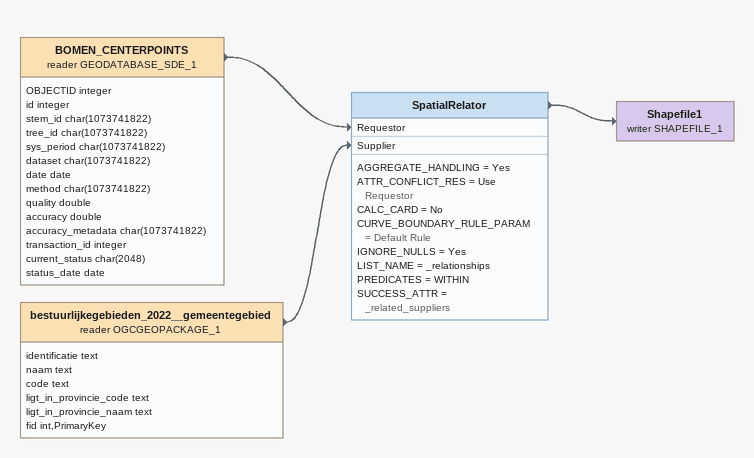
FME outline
BOMEN_CENTERPOINTS (reader GEODATABASE_SDE_1)
    attributes: OBJECTID integer, id integer, stem_id char(1073741822), tree_id char(1073741822), sys_period char(1073741822), dataset char(1073741822), date date, method char(1073741822), quality double, accuracy double, accuracy_metadata char(1073741822), transaction_id integer, current_status char(2048), status_date date
    -> SpatialRelator [Requestor]
bestuurlijkegebieden_2022__gemeentegebied (reader OGCGEOPACKAGE_1)
    attributes: identificatie text, naam text, code text, ligt_in_provincie_code text, ligt_in_provincie_naam text, fid int,PrimaryKey
    -> SpatialRelator [Supplier]
SpatialRelator
    AGGREGATE_HANDLING = Yes
    ATTR_CONFLICT_RES = Use Requestor
    CALC_CARD = No
    CURVE_BOUNDARY_RULE_PARAM = Default Rule
    IGNORE_NULLS = Yes
    LIST_NAME = _relationships
    PREDICATES = WITHIN
    SUCCESS_ATTR = _related_suppliers
    -> Shapefile1 (writer SHAPEFILE_1)
Shapefile1 (writer SHAPEFILE_1)
